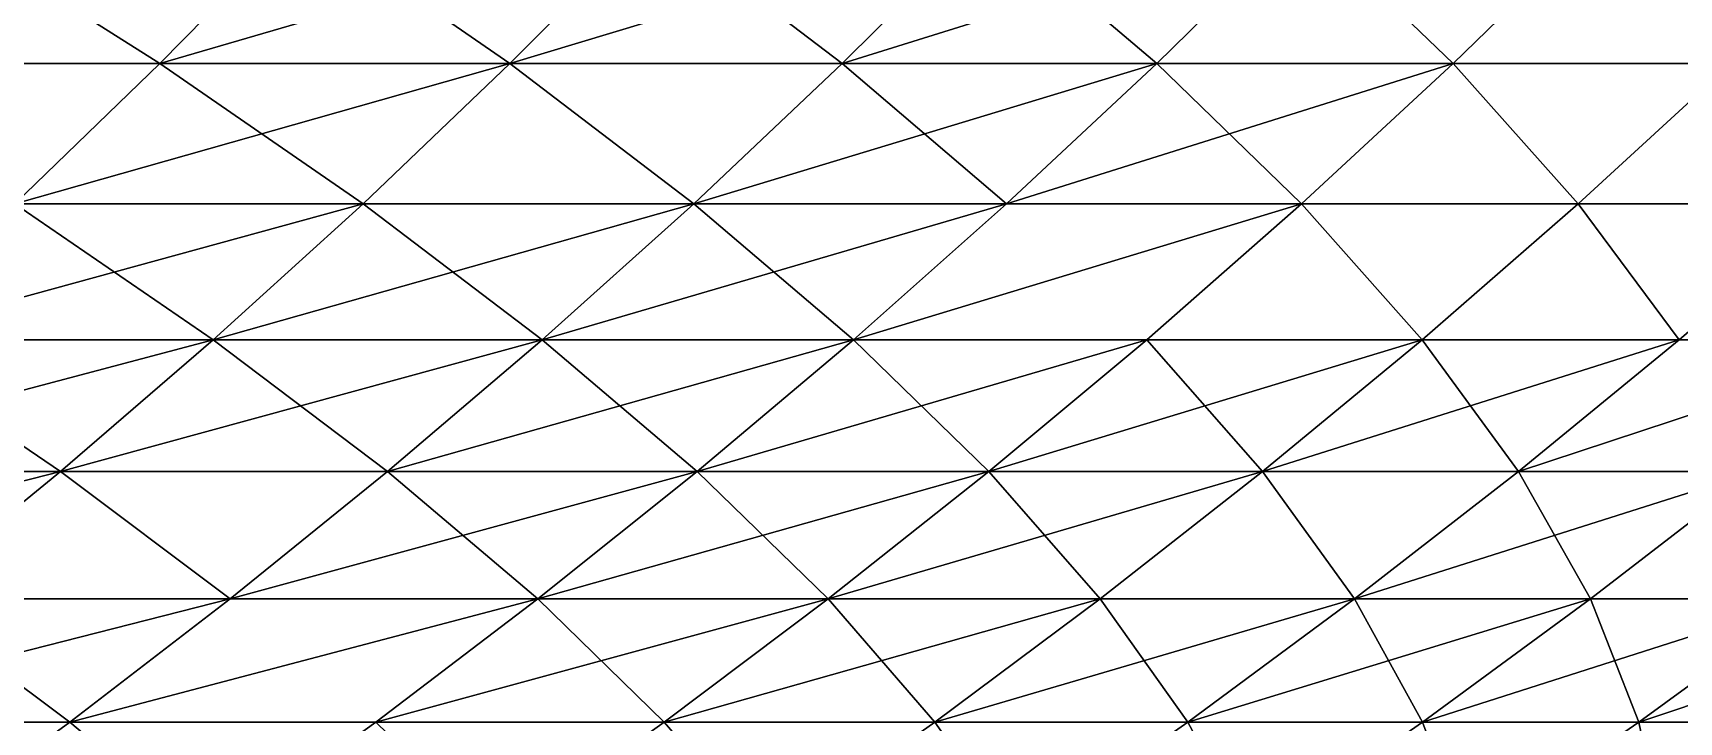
# Model space of a CAD drawing. Header units: millimetres. Extents: x -3250 to 8000, y -3250 to 3250.
# Drawn here: x 7395 to 7547.8, y -661 to -597 of the extents above; entities that cross this region are included whole.
import ezdxf

# ---------------------------------------------------------------- set-up
doc = ezdxf.new("R2010")
doc.units = ezdxf.units.MM
doc.header["$MEASUREMENT"] = 0
doc.layers.add('MESH_3D', color=2, linetype='CONTINUOUS')

msp = doc.modelspace()

# ---------------------------------------------------------------- linework, layer by layer
at = {"layer": 'MESH_3D'}
for points in [[(7385.61, -586.44, 2191.95), (7406.74, -599.82, 2263.6), (7372.62, -599.82, 2199.03)], [(7406.74, -599.82, 24436.4), (7385.61, -586.44, 24508.05), (7372.62, -599.82, 24500.97)], [(7385.61, -586.44, 2191.95), (7419.91, -586.44, 2256.85), (7406.74, -599.82, 2263.6)], [(7419.91, -586.44, 24443.15), (7385.61, -586.44, 24508.05), (7406.74, -599.82, 24436.4)], [(7419.91, -586.44, 2256.85), (7439.25, -599.82, 2329), (7406.74, -599.82, 2263.6)], [(7452.58, -586.44, 24377.41), (7419.91, -586.44, 24443.15), (7406.74, -599.82, 24436.4)], [(7452.58, -586.44, 24377.41), (7406.74, -599.82, 24436.4), (7439.25, -599.82, 24371)], [(7419.91, -586.44, 2256.85), (7452.58, -586.44, 2322.59), (7439.25, -599.82, 2329)], [(7452.58, -586.44, 2322.59), (7470.12, -599.82, 2395.2), (7439.25, -599.82, 2329)], [(7483.6, -586.44, 24310.89), (7452.58, -586.44, 24377.41), (7439.25, -599.82, 24371)], [(7483.6, -586.44, 24310.89), (7439.25, -599.82, 24371), (7470.12, -599.82, 24304.8)], [(7452.58, -586.44, 2322.59), (7483.6, -586.44, 2389.11), (7470.12, -599.82, 2395.2)], [(7483.6, -586.44, 2389.11), (7499.33, -599.82, 2462.14), (7470.12, -599.82, 2395.2)], [(7512.95, -586.44, 24243.61), (7483.6, -586.44, 24310.89), (7470.12, -599.82, 24304.8)], [(7512.95, -586.44, 24243.61), (7470.12, -599.82, 24304.8), (7499.33, -599.82, 24237.86)], [(7483.6, -586.44, 2389.11), (7512.95, -586.44, 2456.39), (7499.33, -599.82, 2462.14)], [(7512.95, -586.44, 2456.39), (7526.85, -599.82, 2529.79), (7499.33, -599.82, 2462.14)], [(7526.85, -599.82, 24170.21), (7512.95, -586.44, 24243.61), (7499.33, -599.82, 24237.86)], [(7512.95, -586.44, 2456.39), (7540.62, -586.44, 2524.39), (7526.85, -599.82, 2529.79)], [(7540.62, -586.44, 24175.61), (7512.95, -586.44, 24243.61), (7526.85, -599.82, 24170.21)], [(7540.62, -586.44, 2524.39), (7552.69, -599.82, 2598.1), (7526.85, -599.82, 2529.79)], [(7552.69, -599.82, 24101.9), (7540.62, -586.44, 24175.61), (7526.85, -599.82, 24170.21)], [(7540.62, -586.44, 2524.39), (7566.58, -586.44, 2593.05), (7552.69, -599.82, 2598.1)], [(7566.58, -586.44, 24106.95), (7540.62, -586.44, 24175.61), (7552.69, -599.82, 24101.9)], [(7372.62, -599.82, 2199.03), (7406.74, -599.82, 2263.6), (7393.29, -612.84, 2270.5)], [(7406.74, -599.82, 24436.4), (7372.62, -599.82, 24500.97), (7393.29, -612.84, 24429.5)], [(7406.74, -599.82, 2263.6), (7425.63, -612.84, 2335.56), (7393.29, -612.84, 2270.5)], [(7439.25, -599.82, 24371), (7406.74, -599.82, 24436.4), (7393.29, -612.84, 24429.5)], [(7439.25, -599.82, 24371), (7393.29, -612.84, 24429.5), (7425.63, -612.84, 24364.44)], [(7406.74, -599.82, 2263.6), (7439.25, -599.82, 2329), (7425.63, -612.84, 2335.56)], [(7439.25, -599.82, 2329), (7456.34, -612.84, 2401.41), (7425.63, -612.84, 2335.56)], [(7456.34, -612.84, 24298.59), (7439.25, -599.82, 24371), (7425.63, -612.84, 24364.44)], [(7439.25, -599.82, 2329), (7470.12, -599.82, 2395.2), (7456.34, -612.84, 2401.41)], [(7470.12, -599.82, 24304.8), (7439.25, -599.82, 24371), (7456.34, -612.84, 24298.59)], [(7470.12, -599.82, 2395.2), (7485.39, -612.84, 2468.01), (7456.34, -612.84, 2401.41)], [(7499.33, -599.82, 24237.86), (7470.12, -599.82, 24304.8), (7456.34, -612.84, 24298.59)], [(7499.33, -599.82, 24237.86), (7456.34, -612.84, 24298.59), (7485.39, -612.84, 24231.99)], [(7470.12, -599.82, 2395.2), (7499.33, -599.82, 2462.14), (7485.39, -612.84, 2468.01)], [(7499.33, -599.82, 2462.14), (7512.78, -612.84, 2535.31), (7485.39, -612.84, 2468.01)], [(7526.85, -599.82, 24170.21), (7499.33, -599.82, 24237.86), (7485.39, -612.84, 24231.99)], [(7526.85, -599.82, 24170.21), (7485.39, -612.84, 24231.99), (7512.78, -612.84, 24164.69)], [(7499.33, -599.82, 2462.14), (7526.85, -599.82, 2529.79), (7512.78, -612.84, 2535.31)], [(7526.85, -599.82, 2529.79), (7538.48, -612.84, 2603.27), (7512.78, -612.84, 2535.31)], [(7538.48, -612.84, 24096.73), (7526.85, -599.82, 24170.21), (7512.78, -612.84, 24164.69)], [(7526.85, -599.82, 2529.79), (7552.69, -599.82, 2598.1), (7538.48, -612.84, 2603.27)], [(7552.69, -599.82, 24101.9), (7526.85, -599.82, 24170.21), (7538.48, -612.84, 24096.73)], [(7552.69, -599.82, 2598.1), (7562.48, -612.84, 2671.86), (7538.48, -612.84, 2603.27)], [(7562.48, -612.84, 24028.14), (7552.69, -599.82, 24101.9), (7538.48, -612.84, 24096.73)], [(7393.29, -612.84, 2270.5), (7411.72, -625.47, 2342.26), (7379.55, -625.47, 2277.54)], [(7425.63, -612.84, 24364.44), (7393.29, -612.84, 24429.5), (7379.55, -625.47, 24422.46)], [(7425.63, -612.84, 24364.44), (7379.55, -625.47, 24422.46), (7411.72, -625.47, 24357.74)], [(7393.29, -612.84, 2270.5), (7425.63, -612.84, 2335.56), (7411.72, -625.47, 2342.26)], [(7411.72, -625.47, 2342.26), (7456.34, -612.84, 2401.41), (7442.27, -625.47, 2407.76)], [(7425.63, -612.84, 2335.56), (7456.34, -612.84, 2401.41), (7411.72, -625.47, 2342.26)], [(7442.27, -625.47, 24292.24), (7425.63, -612.84, 24364.44), (7411.72, -625.47, 24357.74)], [(7456.34, -612.84, 24298.59), (7425.63, -612.84, 24364.44), (7442.27, -625.47, 24292.24)], [(7456.34, -612.84, 2401.41), (7471.17, -625.47, 2474.01), (7442.27, -625.47, 2407.76)], [(7485.39, -612.84, 24231.99), (7442.27, -625.47, 24292.24), (7471.17, -625.47, 24225.99)], [(7485.39, -612.84, 24231.99), (7456.34, -612.84, 24298.59), (7442.27, -625.47, 24292.24)], [(7456.34, -612.84, 2401.41), (7485.39, -612.84, 2468.01), (7471.17, -625.47, 2474.01)], [(7471.17, -625.47, 2474.01), (7512.78, -612.84, 2535.31), (7498.41, -625.47, 2540.95)], [(7485.39, -612.84, 2468.01), (7512.78, -612.84, 2535.31), (7471.17, -625.47, 2474.01)], [(7512.78, -612.84, 24164.69), (7485.39, -612.84, 24231.99), (7471.17, -625.47, 24225.99)], [(7512.78, -612.84, 24164.69), (7471.17, -625.47, 24225.99), (7498.41, -625.47, 24159.05)], [(7512.78, -612.84, 2535.31), (7523.97, -625.47, 2608.55), (7498.41, -625.47, 2540.95)], [(7523.97, -625.47, 24091.45), (7512.78, -612.84, 24164.69), (7498.41, -625.47, 24159.05)], [(7512.78, -612.84, 2535.31), (7538.48, -612.84, 2603.27), (7523.97, -625.47, 2608.55)], [(7538.48, -612.84, 24096.73), (7512.78, -612.84, 24164.69), (7523.97, -625.47, 24091.45)], [(7538.48, -612.84, 2603.27), (7547.84, -625.47, 2676.77), (7523.97, -625.47, 2608.55)], [(7547.84, -625.47, 24023.23), (7538.48, -612.84, 24096.73), (7523.97, -625.47, 24091.45)], [(7538.48, -612.84, 2603.27), (7562.48, -612.84, 2671.86), (7547.84, -625.47, 2676.77)], [(7562.48, -612.84, 24028.14), (7538.48, -612.84, 24096.73), (7547.84, -625.47, 24023.23)], [(7570.01, -625.47, 23954.43), (7562.48, -612.84, 24028.14), (7547.84, -625.47, 24023.23)], [(7379.55, -625.47, 2277.54), (7397.53, -637.71, 2349.09), (7365.54, -637.71, 2284.72)], [(7411.72, -625.47, 24357.74), (7379.55, -625.47, 24422.46), (7365.54, -637.71, 24415.28)], [(7411.72, -625.47, 24357.74), (7365.54, -637.71, 24415.28), (7397.53, -637.71, 24350.91)], [(7379.55, -625.47, 2277.54), (7411.72, -625.47, 2342.26), (7397.53, -637.71, 2349.09)], [(7411.72, -625.47, 2342.26), (7427.91, -637.71, 2414.24), (7397.53, -637.71, 2349.09)], [(7442.27, -625.47, 24292.24), (7397.53, -637.71, 24350.91), (7427.91, -637.71, 24285.76)], [(7442.27, -625.47, 24292.24), (7411.72, -625.47, 24357.74), (7397.53, -637.71, 24350.91)], [(7411.72, -625.47, 2342.26), (7442.27, -625.47, 2407.76), (7427.91, -637.71, 2414.24)], [(7442.27, -625.47, 2407.76), (7456.66, -637.71, 2480.13), (7427.91, -637.71, 2414.24)], [(7471.17, -625.47, 24225.99), (7427.91, -637.71, 24285.76), (7456.66, -637.71, 24219.87)], [(7471.17, -625.47, 24225.99), (7442.27, -625.47, 24292.24), (7427.91, -637.71, 24285.76)], [(7442.27, -625.47, 2407.76), (7471.17, -625.47, 2474.01), (7456.66, -637.71, 2480.13)], [(7471.17, -625.47, 2474.01), (7483.75, -637.71, 2546.71), (7456.66, -637.71, 2480.13)], [(7498.41, -625.47, 24159.05), (7471.17, -625.47, 24225.99), (7456.66, -637.71, 24219.87)], [(7498.41, -625.47, 24159.05), (7456.66, -637.71, 24219.87), (7483.75, -637.71, 24153.29)], [(7471.17, -625.47, 2474.01), (7498.41, -625.47, 2540.95), (7483.75, -637.71, 2546.71)], [(7498.41, -625.47, 2540.95), (7509.17, -637.71, 2613.94), (7483.75, -637.71, 2546.71)], [(7523.97, -625.47, 24091.45), (7498.41, -625.47, 24159.05), (7483.75, -637.71, 24153.29)], [(7523.97, -625.47, 24091.45), (7483.75, -637.71, 24153.29), (7509.17, -637.71, 24086.06)], [(7498.41, -625.47, 2540.95), (7523.97, -625.47, 2608.55), (7509.17, -637.71, 2613.94)], [(7523.97, -625.47, 2608.55), (7532.92, -637.71, 2681.79), (7509.17, -637.71, 2613.94)], [(7547.84, -625.47, 24023.23), (7523.97, -625.47, 24091.45), (7509.17, -637.71, 24086.06)], [(7547.84, -625.47, 24023.23), (7509.17, -637.71, 24086.06), (7532.92, -637.71, 24018.21)], [(7523.97, -625.47, 2608.55), (7547.84, -625.47, 2676.77), (7532.92, -637.71, 2681.79)], [(7532.92, -637.71, 2681.79), (7570.01, -625.47, 2745.57), (7554.96, -637.71, 2750.21)], [(7547.84, -625.47, 2676.77), (7570.01, -625.47, 2745.57), (7532.92, -637.71, 2681.79)], [(7570.01, -625.47, 23954.43), (7547.84, -625.47, 24023.23), (7532.92, -637.71, 24018.21)], [(7570.01, -625.47, 23954.43), (7532.92, -637.71, 24018.21), (7554.96, -637.71, 23949.79)], [(7397.53, -637.71, 24350.91), (7365.54, -637.71, 24415.28), (7351.26, -649.55, 24407.95)], [(7397.53, -637.71, 24350.91), (7351.26, -649.55, 24407.95), (7383.07, -649.55, 24343.94)], [(7365.54, -637.71, 2284.72), (7397.53, -637.71, 2349.09), (7383.07, -649.55, 2356.06)], [(7397.53, -637.71, 2349.09), (7413.28, -649.55, 2420.84), (7383.07, -649.55, 2356.06)], [(7413.28, -649.55, 24279.16), (7397.53, -637.71, 24350.91), (7383.07, -649.55, 24343.94)], [(7397.53, -637.71, 2349.09), (7427.91, -637.71, 2414.24), (7413.28, -649.55, 2420.84)], [(7427.91, -637.71, 24285.76), (7397.53, -637.71, 24350.91), (7413.28, -649.55, 24279.16)], [(7427.91, -637.71, 2414.24), (7441.87, -649.55, 2486.36), (7413.28, -649.55, 2420.84)], [(7456.66, -637.71, 24219.87), (7427.91, -637.71, 24285.76), (7413.28, -649.55, 24279.16)], [(7456.66, -637.71, 24219.87), (7413.28, -649.55, 24279.16), (7441.87, -649.55, 24213.64)], [(7427.91, -637.71, 2414.24), (7456.66, -637.71, 2480.13), (7441.87, -649.55, 2486.36)], [(7456.66, -637.71, 2480.13), (7468.81, -649.55, 2552.57), (7441.87, -649.55, 2486.36)], [(7483.75, -637.71, 24153.29), (7456.66, -637.71, 24219.87), (7441.87, -649.55, 24213.64)], [(7483.75, -637.71, 24153.29), (7441.87, -649.55, 24213.64), (7468.81, -649.55, 24147.43)], [(7456.66, -637.71, 2480.13), (7483.75, -637.71, 2546.71), (7468.81, -649.55, 2552.57)], [(7483.75, -637.71, 2546.71), (7494.09, -649.55, 2619.43), (7468.81, -649.55, 2552.57)], [(7509.17, -637.71, 24086.06), (7483.75, -637.71, 24153.29), (7468.81, -649.55, 24147.43)], [(7509.17, -637.71, 24086.06), (7468.81, -649.55, 24147.43), (7494.09, -649.55, 24080.57)], [(7483.75, -637.71, 2546.71), (7509.17, -637.71, 2613.94), (7494.09, -649.55, 2619.43)], [(7509.17, -637.71, 2613.94), (7517.7, -649.55, 2686.9), (7494.09, -649.55, 2619.43)], [(7517.7, -649.55, 24013.1), (7509.17, -637.71, 24086.06), (7494.09, -649.55, 24080.57)], [(7509.17, -637.71, 2613.94), (7532.92, -637.71, 2681.79), (7517.7, -649.55, 2686.9)], [(7532.92, -637.71, 24018.21), (7509.17, -637.71, 24086.06), (7517.7, -649.55, 24013.1)], [(7532.92, -637.71, 2681.79), (7539.62, -649.55, 2754.94), (7517.7, -649.55, 2686.9)], [(7554.96, -637.71, 23949.79), (7532.92, -637.71, 24018.21), (7517.7, -649.55, 24013.1)], [(7554.96, -637.71, 23949.79), (7517.7, -649.55, 24013.1), (7539.62, -649.55, 23945.06)], [(7532.92, -637.71, 2681.79), (7554.96, -637.71, 2750.21), (7539.62, -649.55, 2754.94)], [(7554.96, -637.71, 2750.21), (7559.84, -649.55, 2823.5), (7539.62, -649.55, 2754.94)], [(7559.84, -649.55, 23876.5), (7554.96, -637.71, 23949.79), (7539.62, -649.55, 23945.06)], [(7368.35, -660.99, 2363.15), (7413.28, -649.55, 2420.84), (7398.39, -660.99, 2427.56)], [(7383.07, -649.55, 2356.06), (7413.28, -649.55, 2420.84), (7368.35, -660.99, 2363.15)], [(7398.39, -660.99, 24272.44), (7383.07, -649.55, 24343.94), (7368.35, -660.99, 24336.85)], [(7413.28, -649.55, 24279.16), (7383.07, -649.55, 24343.94), (7398.39, -660.99, 24272.44)], [(7398.39, -660.99, 2427.56), (7441.87, -649.55, 2486.36), (7426.81, -660.99, 2492.71)], [(7413.28, -649.55, 2420.84), (7441.87, -649.55, 2486.36), (7398.39, -660.99, 2427.56)], [(7441.87, -649.55, 24213.64), (7413.28, -649.55, 24279.16), (7398.39, -660.99, 24272.44)], [(7441.87, -649.55, 24213.64), (7398.39, -660.99, 24272.44), (7426.81, -660.99, 24207.29)], [(7426.81, -660.99, 2492.71), (7468.81, -649.55, 2552.57), (7453.6, -660.99, 2558.54)], [(7441.87, -649.55, 2486.36), (7468.81, -649.55, 2552.57), (7426.81, -660.99, 2492.71)], [(7453.6, -660.99, 24141.46), (7441.87, -649.55, 24213.64), (7426.81, -660.99, 24207.29)], [(7468.81, -649.55, 24147.43), (7441.87, -649.55, 24213.64), (7453.6, -660.99, 24141.46)], [(7468.81, -649.55, 2552.57), (7478.74, -660.99, 2625.02), (7453.6, -660.99, 2558.54)], [(7494.09, -649.55, 24080.57), (7453.6, -660.99, 24141.46), (7478.74, -660.99, 24074.98)], [(7494.09, -649.55, 24080.57), (7468.81, -649.55, 24147.43), (7453.6, -660.99, 24141.46)], [(7468.81, -649.55, 2552.57), (7494.09, -649.55, 2619.43), (7478.74, -660.99, 2625.02)], [(7494.09, -649.55, 2619.43), (7502.21, -660.99, 2692.1), (7478.74, -660.99, 2625.02)], [(7517.7, -649.55, 24013.1), (7494.09, -649.55, 24080.57), (7478.74, -660.99, 24074.98)], [(7517.7, -649.55, 24013.1), (7478.74, -660.99, 24074.98), (7502.21, -660.99, 24007.9)], [(7494.09, -649.55, 2619.43), (7517.7, -649.55, 2686.9), (7502.21, -660.99, 2692.1)], [(7502.21, -660.99, 2692.1), (7539.62, -649.55, 2754.94), (7524.01, -660.99, 2759.75)], [(7517.7, -649.55, 2686.9), (7539.62, -649.55, 2754.94), (7502.21, -660.99, 2692.1)], [(7524.01, -660.99, 23940.25), (7517.7, -649.55, 24013.1), (7502.21, -660.99, 24007.9)], [(7539.62, -649.55, 23945.06), (7517.7, -649.55, 24013.1), (7524.01, -660.99, 23940.25)], [(7539.62, -649.55, 2754.94), (7544.11, -660.99, 2827.93), (7524.01, -660.99, 2759.75)], [(7559.84, -649.55, 23876.5), (7524.01, -660.99, 23940.25), (7544.11, -660.99, 23872.07)], [(7559.84, -649.55, 23876.5), (7539.62, -649.55, 23945.06), (7524.01, -660.99, 23940.25)], [(7539.62, -649.55, 2754.94), (7559.84, -649.55, 2823.5), (7544.11, -660.99, 2827.93)], [(7544.11, -660.99, 2827.93), (7578.34, -649.55, 2892.55), (7562.51, -660.99, 2896.58)], [(7559.84, -649.55, 2823.5), (7578.34, -649.55, 2892.55), (7544.11, -660.99, 2827.93)], [(7578.34, -649.55, 23807.45), (7559.84, -649.55, 23876.5), (7544.11, -660.99, 23872.07)], [(7578.34, -649.55, 23807.45), (7544.11, -660.99, 23872.07), (7562.51, -660.99, 23803.42)], [(7368.35, -660.99, 2363.15), (7398.39, -660.99, 2427.56), (7383.24, -672.02, 2434.4)], [(7398.39, -660.99, 2427.56), (7411.5, -672.02, 2499.16), (7383.24, -672.02, 2434.4)], [(7398.39, -660.99, 2427.56), (7426.81, -660.99, 2492.71), (7411.5, -672.02, 2499.16)], [(7426.81, -660.99, 2492.71), (7438.13, -672.02, 2564.61), (7411.5, -672.02, 2499.16)], [(7426.81, -660.99, 2492.71), (7453.6, -660.99, 2558.54), (7438.13, -672.02, 2564.61)], [(7453.6, -660.99, 2558.54), (7463.12, -672.02, 2630.7), (7438.13, -672.02, 2564.61)], [(7453.6, -660.99, 2558.54), (7478.74, -660.99, 2625.02), (7463.12, -672.02, 2630.7)], [(7478.74, -660.99, 2625.02), (7486.46, -672.02, 2697.4), (7463.12, -672.02, 2630.7)], [(7478.74, -660.99, 2625.02), (7502.21, -660.99, 2692.1), (7486.46, -672.02, 2697.4)], [(7502.21, -660.99, 2692.1), (7508.13, -672.02, 2764.65), (7486.46, -672.02, 2697.4)], [(7502.21, -660.99, 2692.1), (7524.01, -660.99, 2759.75), (7508.13, -672.02, 2764.65)], [(7524.01, -660.99, 2759.75), (7528.11, -672.02, 2832.43), (7508.13, -672.02, 2764.65)], [(7524.01, -660.99, 2759.75), (7544.11, -660.99, 2827.93), (7528.11, -672.02, 2832.43)], [(7544.11, -660.99, 2827.93), (7546.4, -672.02, 2900.68), (7528.11, -672.02, 2832.43)], [(7544.11, -660.99, 2827.93), (7562.51, -660.99, 2896.58), (7546.4, -672.02, 2900.68)], [(7562.51, -660.99, 2896.58), (7562.98, -672.02, 2969.37), (7546.4, -672.02, 2900.68)]]:
    msp.add_3dface(points, dxfattribs=at)

doc.saveas('drawing.dxf')
